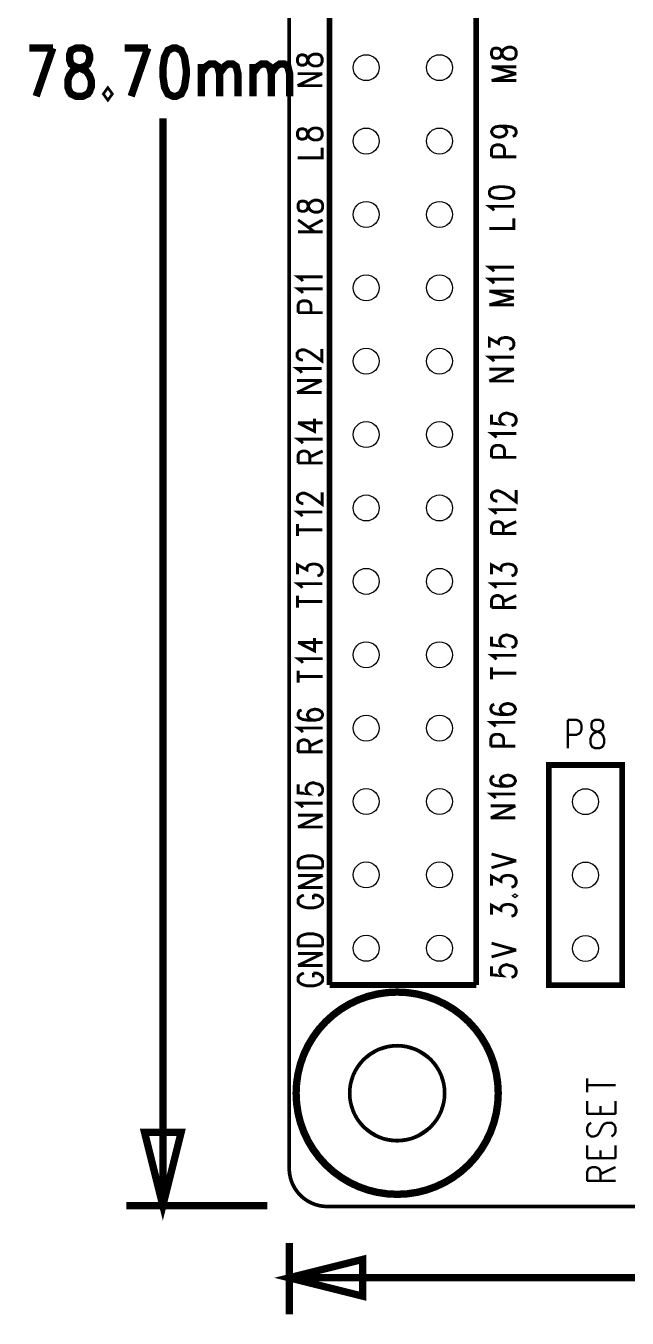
# Model space of a CAD drawing. Extents: x -1.75 to 2.93, y 0.9 to 4.15.
# Drawn here: x -1.745 to -0.925, y 0.896 to 2.657 of the extents above; entities that cross this region are included whole.
import ezdxf

# ---------------------------------------------------------------- set-up
doc = ezdxf.new("R2010")
doc.units = 0
doc.layers.get('0').update_dxf_attribs({"linetype": 'CONTINUOUS'})
for name, color, linetype in [('DRL001_DRL', 3, 'CONTINUOUS'), ('SMD001023_PHO', 2, 'CONTINUOUS'), ('SST001026_PHO', 4, 'CONTINUOUS')]:
    doc.layers.add(name, color=color, linetype=linetype)

# ---------------------------------------------------------------- blocks, each defined once
blk = doc.blocks.new('ROUND_11')
blk.add_circle((0, 0), 0.0177)
blk = doc.blocks.new('ROUND_12')
blk.add_circle((0, 0), 0.063)

msp = doc.modelspace()

# ---------------------------------------------------------------- linework, layer by layer
at = {"layer": 'SMD001023_PHO', "const_width": 0.005}
for points in [[(-1.38605, 1.09806), (-1.38605, 4.09719)], [(0.4717, 1.04806), (-1.33605, 1.04806)]]:
    msp.add_lwpolyline(points, dxfattribs=at)
msp.add_lwpolyline([(-1.38605, 1.09806, 0.3915503), (-1.33605, 1.04806)], format="xyb", dxfattribs=at)
at = {"layer": 'SST001026_PHO'}
for points, const_width in [([(-1.38605, 1.09806), (-1.38605, 4.09719)], 0.005), ([(-1.33106, 1.34989), (-1.33106, 3.84989)], 0.00787), ([(-1.13106, 3.84989), (-1.13106, 1.34989)], 0.00787), ([(-1.74017, 2.62655), (-1.70835, 2.62655)], 0.01), ([(-1.70835, 2.62655), (-1.73108, 2.56093)], 0.01), ([(-1.67653, 2.62655), (-1.68335, 2.62343), (-1.68562, 2.61718), (-1.68562, 2.61093), (-1.68335, 2.60468), (-1.6788, 2.60155), (-1.66971, 2.59843), (-1.66289, 2.5953), (-1.65835, 2.58905), (-1.65608, 2.5828), (-1.65608, 2.57343), (-1.65835, 2.56718), (-1.66062, 2.56405), (-1.66744, 2.56093), (-1.67653, 2.56093), (-1.68335, 2.56405), (-1.68562, 2.56718), (-1.68789, 2.57343), (-1.68789, 2.5828), (-1.68562, 2.58905), (-1.68108, 2.5953), (-1.67426, 2.59843), (-1.66517, 2.60155), (-1.66062, 2.60468), (-1.65835, 2.61093), (-1.65835, 2.61718), (-1.66062, 2.62343), (-1.66744, 2.62655), (-1.67653, 2.62655)], 0.01), ([(-1.61062, 2.62655), (-1.5788, 2.62655)], 0.01), ([(-1.5788, 2.62655), (-1.60153, 2.56093)], 0.01), ([(-1.54471, 2.62655), (-1.55153, 2.62343), (-1.55608, 2.61405), (-1.55835, 2.59843), (-1.55835, 2.58905), (-1.55608, 2.57343), (-1.55153, 2.56405), (-1.54471, 2.56093), (-1.54017, 2.56093), (-1.53335, 2.56405), (-1.5288, 2.57343), (-1.52653, 2.58905), (-1.52653, 2.59843), (-1.5288, 2.61405), (-1.53335, 2.62343), (-1.54017, 2.62655), (-1.54471, 2.62655)], 0.01), ([(-1.11012, 2.61719), (-1.10853, 2.6137), (-1.10533, 2.61253), (-1.10213, 2.61253), (-1.09893, 2.6137), (-1.09733, 2.61602), (-1.09573, 2.62068), (-1.09413, 2.62417), (-1.09093, 2.62649), (-1.08773, 2.62766), (-1.08293, 2.62766), (-1.07974, 2.62649), (-1.07814, 2.62533), (-1.07654, 2.62184), (-1.07654, 2.61719), (-1.07814, 2.6137), (-1.07974, 2.61253), (-1.08293, 2.61137), (-1.08773, 2.61137), (-1.09093, 2.61253), (-1.09413, 2.61486), (-1.09573, 2.61835), (-1.09733, 2.623), (-1.09893, 2.62533), (-1.10213, 2.62649), (-1.10533, 2.62649), (-1.10853, 2.62533), (-1.11012, 2.62184), (-1.11012, 2.61719)], 0.00394), ([(-1.50608, 2.60468), (-1.50608, 2.56093)], 0.01), ([(-1.50608, 2.59218), (-1.49926, 2.60155), (-1.49471, 2.60468), (-1.48789, 2.60468), (-1.48335, 2.60155), (-1.48108, 2.59218), (-1.48108, 2.56093)], 0.01), ([(-1.48108, 2.59218), (-1.47426, 2.60155), (-1.46971, 2.60468), (-1.46289, 2.60468), (-1.45835, 2.60155), (-1.45608, 2.59218), (-1.45608, 2.56093)], 0.01), ([(-1.43562, 2.60468), (-1.43562, 2.56093)], 0.01), ([(-1.43562, 2.59218), (-1.4288, 2.60155), (-1.42426, 2.60468), (-1.41744, 2.60468), (-1.41289, 2.60155), (-1.41062, 2.59218), (-1.41062, 2.56093)], 0.01), ([(-1.41062, 2.59218), (-1.4038, 2.60155), (-1.39926, 2.60468), (-1.39244, 2.60468), (-1.38789, 2.60155), (-1.38562, 2.59218), (-1.38562, 2.56093)], 0.01), ([(-1.37471, 2.6079), (-1.37311, 2.60442), (-1.36991, 2.60325), (-1.36671, 2.60325), (-1.36351, 2.60442), (-1.36191, 2.60674), (-1.36031, 2.61139), (-1.35871, 2.61488), (-1.35552, 2.61721), (-1.35232, 2.61837), (-1.34752, 2.61837), (-1.34432, 2.61721), (-1.34272, 2.61605), (-1.34112, 2.61256), (-1.34112, 2.6079), (-1.34272, 2.60442), (-1.34432, 2.60325), (-1.34752, 2.60209), (-1.35232, 2.60209), (-1.35552, 2.60325), (-1.35871, 2.60558), (-1.36031, 2.60907), (-1.36191, 2.61372), (-1.36351, 2.61605), (-1.36671, 2.61721), (-1.36991, 2.61721), (-1.37311, 2.61605), (-1.37471, 2.61256), (-1.37471, 2.6079)], 0.00394), ([(-1.37471, 2.57534), (-1.34112, 2.59162)], 0.00394), ([(-1.37471, 2.59162), (-1.34112, 2.59162)], 0.00394), ([(-1.11012, 2.6009), (-1.07654, 2.5916)], 0.00394), ([(-1.11012, 2.6009), (-1.07654, 2.6009)], 0.00394), ([(-1.11012, 2.58229), (-1.07654, 2.5916)], 0.00394), ([(-1.63335, 2.56718), (-1.63562, 2.56405), (-1.63335, 2.56093), (-1.63108, 2.56405), (-1.63335, 2.56718)], 0.01), ([(-1.37471, 2.57534), (-1.34112, 2.57534)], 0.00394), ([(-1.11012, 2.58229), (-1.07654, 2.58229)], 0.00394), ([(-1.55835, 1.04922), (-1.55835, 2.53093)], 0.01), ([(-1.37471, 2.50714), (-1.37311, 2.50365), (-1.36991, 2.50249), (-1.36671, 2.50249), (-1.36351, 2.50365), (-1.36191, 2.50598), (-1.36031, 2.51063), (-1.35871, 2.51412), (-1.35552, 2.51645), (-1.35232, 2.51761), (-1.34752, 2.51761), (-1.34432, 2.51645), (-1.34272, 2.51528), (-1.34112, 2.51179), (-1.34112, 2.50714), (-1.34272, 2.50365), (-1.34432, 2.50249), (-1.34752, 2.50132), (-1.35232, 2.50132), (-1.35552, 2.50249), (-1.35871, 2.50481), (-1.36031, 2.5083), (-1.36191, 2.51296), (-1.36351, 2.51528), (-1.36671, 2.51645), (-1.36991, 2.51645), (-1.37311, 2.51528), (-1.37471, 2.51179), (-1.37471, 2.50714)], 0.00394), ([(-1.09893, 2.52023), (-1.09413, 2.51907), (-1.09093, 2.51674), (-1.08933, 2.51325), (-1.08933, 2.51209), (-1.09093, 2.5086), (-1.09413, 2.50627), (-1.09893, 2.50511), (-1.10053, 2.50511), (-1.10533, 2.50627), (-1.10853, 2.5086), (-1.11012, 2.51209), (-1.11012, 2.51325), (-1.10853, 2.51674), (-1.10533, 2.51907), (-1.09893, 2.52023), (-1.09093, 2.52023), (-1.08293, 2.51907), (-1.07814, 2.51674), (-1.07654, 2.51325), (-1.07654, 2.51092), (-1.07814, 2.50743), (-1.08134, 2.50627)], 0.00394), ([(-1.37471, 2.4769), (-1.34112, 2.4769), (-1.34112, 2.49086)], 0.00394), ([(-1.11012, 2.47835), (-1.11012, 2.48882), (-1.10853, 2.49231), (-1.10693, 2.49348), (-1.10373, 2.49464), (-1.09893, 2.49464), (-1.09573, 2.49348), (-1.09413, 2.49231), (-1.09253, 2.48882), (-1.09253, 2.47835)], 0.00394), ([(-1.11012, 2.47835), (-1.07654, 2.47835)], 0.00394), ([(-1.11327, 2.42841), (-1.11168, 2.42492), (-1.10688, 2.42259), (-1.09888, 2.42143), (-1.09408, 2.42143), (-1.08608, 2.42259), (-1.08129, 2.42492), (-1.07969, 2.42841), (-1.07969, 2.43073), (-1.08129, 2.43422), (-1.08608, 2.43655), (-1.09408, 2.43771), (-1.09888, 2.43771), (-1.10688, 2.43655), (-1.11168, 2.43422), (-1.11327, 2.43073), (-1.11327, 2.42841)], 0.00394), ([(-1.37399, 2.40873), (-1.37239, 2.40524), (-1.36919, 2.40408), (-1.36599, 2.40408), (-1.36279, 2.40524), (-1.36119, 2.40757), (-1.35959, 2.41222), (-1.35799, 2.41571), (-1.35479, 2.41804), (-1.35159, 2.4192), (-1.3468, 2.4192), (-1.3436, 2.41804), (-1.342, 2.41687), (-1.3404, 2.41338), (-1.3404, 2.40873), (-1.342, 2.40524), (-1.3436, 2.40408), (-1.3468, 2.40292), (-1.35159, 2.40292), (-1.35479, 2.40408), (-1.35799, 2.40641), (-1.35959, 2.40989), (-1.36119, 2.41455), (-1.36279, 2.41687), (-1.36599, 2.41804), (-1.36919, 2.41804), (-1.37239, 2.41687), (-1.37399, 2.41338), (-1.37399, 2.40873)], 0.00394), ([(-1.10688, 2.40514), (-1.10848, 2.40747), (-1.11327, 2.41096), (-1.07969, 2.41096)], 0.00394), ([(-1.11327, 2.38072), (-1.07969, 2.38072), (-1.07969, 2.39467)], 0.00394), ([(-1.37399, 2.39245), (-1.35159, 2.37616)], 0.00394), ([(-1.37399, 2.37616), (-1.3404, 2.37616)], 0.00394), ([(-1.35959, 2.38198), (-1.3404, 2.39245)], 0.00394), ([(-1.10688, 2.32214), (-1.10848, 2.32447), (-1.11327, 2.32796), (-1.07969, 2.32796)], 0.00394), ([(-1.36759, 2.30896), (-1.36919, 2.31129), (-1.37399, 2.31478), (-1.3404, 2.31478)], 0.00394), ([(-1.10688, 2.30586), (-1.10848, 2.30819), (-1.11327, 2.31168), (-1.07969, 2.31168)], 0.00394), ([(-1.36759, 2.29268), (-1.36919, 2.29501), (-1.37399, 2.2985), (-1.3404, 2.2985)], 0.00394), ([(-1.11327, 2.29539), (-1.07969, 2.28608)], 0.00394), ([(-1.11327, 2.29539), (-1.07969, 2.29539)], 0.00394), ([(-1.37399, 2.26593), (-1.37399, 2.27639), (-1.37239, 2.27988), (-1.37079, 2.28105), (-1.36759, 2.28221), (-1.36279, 2.28221), (-1.35959, 2.28105), (-1.35799, 2.27988), (-1.35639, 2.27639), (-1.35639, 2.26593)], 0.00394), ([(-1.11327, 2.27678), (-1.07969, 2.28608)], 0.00394), ([(-1.11327, 2.27678), (-1.07969, 2.27678)], 0.00394), ([(-1.37399, 2.26593), (-1.3404, 2.26593)], 0.00394), ([(-1.11327, 2.21821), (-1.11327, 2.231), (-1.10048, 2.22402), (-1.10048, 2.22751), (-1.09888, 2.22984), (-1.09728, 2.231), (-1.09248, 2.23217), (-1.08928, 2.23217), (-1.08449, 2.231), (-1.08129, 2.22868), (-1.07969, 2.22519), (-1.07969, 2.2217), (-1.08129, 2.21821), (-1.08289, 2.21704), (-1.08608, 2.21588)], 0.00394), ([(-1.36731, 2.20145), (-1.36891, 2.20145), (-1.37211, 2.20262), (-1.37371, 2.20378), (-1.37531, 2.20611), (-1.37531, 2.21076), (-1.37371, 2.21309), (-1.37211, 2.21425), (-1.36891, 2.21541), (-1.36572, 2.21541), (-1.36252, 2.21425), (-1.35772, 2.21192), (-1.34172, 2.20029), (-1.34172, 2.21657)], 0.00394), ([(-1.10688, 2.1996), (-1.10848, 2.20192), (-1.11327, 2.20541), (-1.07969, 2.20541)], 0.00394), ([(-1.36891, 2.184), (-1.37051, 2.18633), (-1.37531, 2.18982), (-1.34172, 2.18982)], 0.00394), ([(-1.11327, 2.17284), (-1.07969, 2.18913)], 0.00394), ([(-1.11327, 2.18913), (-1.07969, 2.18913)], 0.00394), ([(-1.37531, 2.15725), (-1.34172, 2.17354)], 0.00394), ([(-1.37531, 2.17354), (-1.34172, 2.17354)], 0.00394), ([(-1.11327, 2.17284), (-1.07969, 2.17284)], 0.00394), ([(-1.37531, 2.15725), (-1.34172, 2.15725)], 0.00394), ([(-1.11012, 2.12707), (-1.11012, 2.11543), (-1.09573, 2.11427), (-1.09733, 2.11543), (-1.09893, 2.11892), (-1.09893, 2.12241), (-1.09733, 2.1259), (-1.09413, 2.12823), (-1.08933, 2.12939), (-1.08613, 2.12823), (-1.08134, 2.12707), (-1.07814, 2.12474), (-1.07654, 2.12125), (-1.07654, 2.11776), (-1.07814, 2.11427), (-1.07974, 2.11311), (-1.08293, 2.11194)], 0.00394), ([(-1.37399, 2.11587), (-1.35159, 2.10424), (-1.35159, 2.12169)], 0.00394), ([(-1.37399, 2.11587), (-1.3404, 2.11587)], 0.00394), ([(-1.36759, 2.08796), (-1.36919, 2.09028), (-1.37399, 2.09377), (-1.3404, 2.09377)], 0.00394), ([(-1.10373, 2.09566), (-1.10533, 2.09799), (-1.11012, 2.10147), (-1.07654, 2.10147)], 0.00394), ([(-1.37399, 2.0612), (-1.37399, 2.07167), (-1.37239, 2.07516), (-1.37079, 2.07632), (-1.36759, 2.07749), (-1.36439, 2.07749), (-1.36119, 2.07632), (-1.35959, 2.07516), (-1.35799, 2.07167), (-1.35799, 2.0612)], 0.00394), ([(-1.35799, 2.06934), (-1.3404, 2.07749)], 0.00394), ([(-1.11012, 2.0689), (-1.11012, 2.07937), (-1.10853, 2.08286), (-1.10693, 2.08403), (-1.10373, 2.08519), (-1.09893, 2.08519), (-1.09573, 2.08403), (-1.09413, 2.08286), (-1.09253, 2.07937), (-1.09253, 2.0689)], 0.00394), ([(-1.37399, 2.0612), (-1.3404, 2.0612)], 0.00394), ([(-1.11012, 2.0689), (-1.07654, 2.0689)], 0.00394), ([(-1.09733, 2.02197), (-1.09253, 2.01964), (-1.07654, 2.00801), (-1.07654, 2.02429)], 0.00394), ([(-1.36669, 2.00602), (-1.36829, 2.00602), (-1.37149, 2.00718), (-1.37309, 2.00835), (-1.37469, 2.01067), (-1.37469, 2.01533), (-1.37309, 2.01765), (-1.37149, 2.01882), (-1.36829, 2.01998), (-1.3651, 2.01998), (-1.3619, 2.01882), (-1.3571, 2.01649), (-1.3411, 2.00486), (-1.3411, 2.02114)], 0.00394), ([(-1.10213, 2.00917), (-1.10373, 2.00917), (-1.10693, 2.01033), (-1.10853, 2.0115), (-1.11012, 2.01382), (-1.11012, 2.01848), (-1.10853, 2.0208), (-1.10693, 2.02197)], 0.00394), ([(-1.10693, 2.02197), (-1.10373, 2.02313), (-1.10053, 2.02313), (-1.09733, 2.02197)], 0.00394), ([(-1.36829, 1.98857), (-1.36989, 1.9909), (-1.37469, 1.99439), (-1.3411, 1.99439)], 0.00394), ([(-1.10373, 1.99172), (-1.10533, 1.99405), (-1.11012, 1.99754), (-1.07654, 1.99754)], 0.00394), ([(-1.37469, 1.96182), (-1.37469, 1.9781)], 0.00394), ([(-1.11012, 1.96497), (-1.11012, 1.97544), (-1.10853, 1.97893), (-1.10693, 1.98009), (-1.10373, 1.98125), (-1.10053, 1.98125), (-1.09733, 1.98009), (-1.09573, 1.97893), (-1.09413, 1.97544), (-1.09413, 1.96497)], 0.00394), ([(-1.09413, 1.97311), (-1.07654, 1.98125)], 0.00394), ([(-1.37469, 1.96996), (-1.3411, 1.96996)], 0.00394), ([(-1.11012, 1.96497), (-1.07654, 1.96497)], 0.00394), ([(-1.37469, 1.90955), (-1.37469, 1.92234), (-1.3619, 1.91536), (-1.3619, 1.91885), (-1.3603, 1.92118), (-1.3587, 1.92234), (-1.3539, 1.9235), (-1.3507, 1.9235), (-1.3459, 1.92234), (-1.3427, 1.92001), (-1.3411, 1.91652), (-1.3411, 1.91304), (-1.3427, 1.90955), (-1.3443, 1.90838), (-1.3475, 1.90722)], 0.00394), ([(-1.11012, 1.90955), (-1.11012, 1.92234), (-1.09733, 1.91536), (-1.09733, 1.91885), (-1.09573, 1.92118), (-1.09413, 1.92234), (-1.08933, 1.9235), (-1.08613, 1.9235), (-1.08134, 1.92234), (-1.07814, 1.92001), (-1.07654, 1.91652), (-1.07654, 1.91304), (-1.07814, 1.90955), (-1.07974, 1.90838), (-1.08293, 1.90722)], 0.00394), ([(-1.36829, 1.89093), (-1.36989, 1.89326), (-1.37469, 1.89675), (-1.3411, 1.89675)], 0.00394), ([(-1.10373, 1.89093), (-1.10533, 1.89326), (-1.11012, 1.89675), (-1.07654, 1.89675)], 0.00394), ([(-1.37469, 1.86418), (-1.37469, 1.88047)], 0.00394), ([(-1.37469, 1.87232), (-1.3411, 1.87232)], 0.00394), ([(-1.11012, 1.86418), (-1.11012, 1.87465), (-1.10853, 1.87814), (-1.10693, 1.8793), (-1.10373, 1.88047), (-1.10053, 1.88047), (-1.09733, 1.8793), (-1.09573, 1.87814), (-1.09413, 1.87465), (-1.09413, 1.86418)], 0.00394), ([(-1.09413, 1.87232), (-1.07654, 1.88047)], 0.00394), ([(-1.11012, 1.86418), (-1.07654, 1.86418)], 0.00394), ([(-1.37399, 1.81666), (-1.35159, 1.80503), (-1.35159, 1.82248)], 0.00394), ([(-1.37399, 1.81666), (-1.3404, 1.81666)], 0.00394), ([(-1.11012, 1.8247), (-1.11012, 1.81307), (-1.09573, 1.81191), (-1.09733, 1.81307), (-1.09893, 1.81656), (-1.09893, 1.82005), (-1.09733, 1.82354), (-1.09413, 1.82587), (-1.08933, 1.82703), (-1.08613, 1.82587), (-1.08134, 1.8247), (-1.07814, 1.82238), (-1.07654, 1.81889), (-1.07654, 1.8154), (-1.07814, 1.81191), (-1.07974, 1.81074), (-1.08293, 1.80958)], 0.00394), ([(-1.36759, 1.78874), (-1.36919, 1.79107), (-1.37399, 1.79456), (-1.3404, 1.79456)], 0.00394), ([(-1.10373, 1.7933), (-1.10533, 1.79562), (-1.11012, 1.79911), (-1.07654, 1.79911)], 0.00394), ([(-1.37399, 1.76199), (-1.37399, 1.77827)], 0.00394), ([(-1.11012, 1.76654), (-1.11012, 1.78283)], 0.00394), ([(-1.37399, 1.77013), (-1.3404, 1.77013)], 0.00394), ([(-1.11012, 1.77469), (-1.07654, 1.77469)], 0.00394), ([(-1.36919, 1.7245), (-1.37239, 1.72333), (-1.37399, 1.71984), (-1.37399, 1.71752), (-1.37239, 1.71403), (-1.36759, 1.7117), (-1.35959, 1.71054), (-1.35159, 1.71054), (-1.3452, 1.7117), (-1.342, 1.71403), (-1.3404, 1.71752), (-1.3404, 1.71868), (-1.342, 1.72217), (-1.3452, 1.7245), (-1.35, 1.72566), (-1.35159, 1.72566), (-1.35639, 1.7245), (-1.35959, 1.72217), (-1.36119, 1.71868), (-1.36119, 1.71752), (-1.35959, 1.71403), (-1.35639, 1.7117), (-1.35159, 1.71054)], 0.00394), ([(-1.10639, 1.7322), (-1.10959, 1.73104), (-1.11119, 1.72755), (-1.11119, 1.72522), (-1.10959, 1.72173), (-1.10479, 1.71941), (-1.09679, 1.71824), (-1.0888, 1.71824), (-1.0824, 1.71941), (-1.0792, 1.72173), (-1.0776, 1.72522), (-1.0776, 1.72639), (-1.0792, 1.72987), (-1.0824, 1.7322), (-1.0872, 1.73336), (-1.0888, 1.73336), (-1.09359, 1.7322), (-1.09679, 1.72987), (-1.09839, 1.72639), (-1.09839, 1.72522), (-1.09679, 1.72173), (-1.09359, 1.71941), (-1.0888, 1.71824)], 0.00394), ([(-1.10479, 1.70196), (-1.10639, 1.70428), (-1.11119, 1.70777), (-1.0776, 1.70777)], 0.00394), ([(-1.00629, 1.71114), (-1.00629, 1.67238)], 0.00315), ([(-1.00629, 1.71114), (-0.9942, 1.71114), (-0.99018, 1.7093), (-0.98884, 1.70745), (-0.98749, 1.70376), (-0.98749, 1.69822), (-0.98884, 1.69453), (-0.99018, 1.69268), (-0.9942, 1.69084), (-1.00629, 1.69084)], 0.00315), ([(-0.9687, 1.71114), (-0.97273, 1.7093), (-0.97407, 1.7056), (-0.97407, 1.70191), (-0.97273, 1.69822), (-0.97004, 1.69638), (-0.96467, 1.69453), (-0.96065, 1.69268), (-0.95796, 1.68899), (-0.95662, 1.6853), (-0.95662, 1.67977), (-0.95796, 1.67607), (-0.95931, 1.67423), (-0.96333, 1.67238), (-0.9687, 1.67238), (-0.97273, 1.67423), (-0.97407, 1.67607), (-0.97541, 1.67977), (-0.97541, 1.6853), (-0.97407, 1.68899), (-0.97139, 1.69268), (-0.96736, 1.69453), (-0.96199, 1.69638), (-0.95931, 1.69822), (-0.95796, 1.70191), (-0.95796, 1.7056), (-0.95931, 1.7093), (-0.96333, 1.71114), (-0.9687, 1.71114)], 0.00315), ([(-1.36759, 1.69425), (-1.36919, 1.69658), (-1.37399, 1.70007), (-1.3404, 1.70007)], 0.00394), ([(-1.11119, 1.6752), (-1.11119, 1.68567), (-1.10959, 1.68916), (-1.10799, 1.69033), (-1.10479, 1.69149), (-1.09999, 1.69149), (-1.09679, 1.69033), (-1.09519, 1.68916), (-1.09359, 1.68567), (-1.09359, 1.6752)], 0.00394), ([(-1.37399, 1.6675), (-1.37399, 1.67797), (-1.37239, 1.68146), (-1.37079, 1.68262), (-1.36759, 1.68379), (-1.36439, 1.68379), (-1.36119, 1.68262), (-1.35959, 1.68146), (-1.35799, 1.67797), (-1.35799, 1.6675)], 0.00394), ([(-1.35799, 1.67564), (-1.3404, 1.68379)], 0.00394), ([(-1.11119, 1.6752), (-1.0776, 1.6752)], 0.00394), ([(-1.37399, 1.6675), (-1.3404, 1.6675)], 0.00394), ([(-1.03205, 1.34961), (-1.03205, 1.64961), (-0.93205, 1.64961), (-0.93205, 1.34961), (-1.03205, 1.34961)], 0.00787), ([(-1.37399, 1.6233), (-1.37399, 1.61167), (-1.35959, 1.6105), (-1.36119, 1.61167), (-1.36279, 1.61516), (-1.36279, 1.61865), (-1.36119, 1.62214), (-1.35799, 1.62446), (-1.35319, 1.62563), (-1.35, 1.62446), (-1.3452, 1.6233), (-1.342, 1.62097), (-1.3404, 1.61748), (-1.3404, 1.61399), (-1.342, 1.6105), (-1.3436, 1.60934), (-1.3468, 1.60818)], 0.00394), ([(-1.1064, 1.63456), (-1.1096, 1.6334), (-1.1112, 1.62991), (-1.1112, 1.62758), (-1.1096, 1.62409), (-1.1048, 1.62177), (-1.09681, 1.6206), (-1.08881, 1.6206), (-1.08241, 1.62177), (-1.07921, 1.62409), (-1.07761, 1.62758), (-1.07761, 1.62875), (-1.07921, 1.63224), (-1.08241, 1.63456), (-1.08721, 1.63573), (-1.08881, 1.63573), (-1.09361, 1.63456), (-1.09681, 1.63224), (-1.09841, 1.62875), (-1.09841, 1.62758), (-1.09681, 1.62409), (-1.09361, 1.62177), (-1.08881, 1.6206)], 0.00394), ([(-1.1048, 1.60432), (-1.1064, 1.60665), (-1.1112, 1.61014), (-1.07761, 1.61014)], 0.00394), ([(-1.36759, 1.59189), (-1.36919, 1.59422), (-1.37399, 1.59771), (-1.3404, 1.59771)], 0.00394), ([(-1.1112, 1.57757), (-1.07761, 1.59385)], 0.00394), ([(-1.1112, 1.59385), (-1.07761, 1.59385)], 0.00394), ([(-1.37399, 1.56514), (-1.3404, 1.58142)], 0.00394), ([(-1.37399, 1.58142), (-1.3404, 1.58142)], 0.00394), ([(-1.1112, 1.57757), (-1.07761, 1.57757)], 0.00394), ([(-1.37399, 1.56514), (-1.3404, 1.56514)], 0.00394), ([(-1.37399, 1.50957), (-1.37399, 1.51772), (-1.37239, 1.5212), (-1.36919, 1.52353), (-1.36599, 1.52469), (-1.36119, 1.52586), (-1.35319, 1.52586), (-1.3484, 1.52469), (-1.3452, 1.52353), (-1.342, 1.5212), (-1.3404, 1.51772), (-1.3404, 1.50957)], 0.00394), ([(-1.11019, 1.52837), (-1.0766, 1.51907)], 0.00394), ([(-1.11019, 1.50976), (-1.0766, 1.51907)], 0.00394), ([(-1.37399, 1.50957), (-1.3404, 1.50957)], 0.00394), ([(-1.37399, 1.48282), (-1.3404, 1.4991)], 0.00394), ([(-1.37399, 1.4991), (-1.3404, 1.4991)], 0.00394), ([(-1.11019, 1.48533), (-1.11019, 1.49813), (-1.0974, 1.49115), (-1.0974, 1.49464), (-1.0958, 1.49697), (-1.0942, 1.49813), (-1.0894, 1.49929), (-1.0862, 1.49929), (-1.0814, 1.49813), (-1.0782, 1.4958), (-1.0766, 1.49231), (-1.0766, 1.48882), (-1.0782, 1.48533), (-1.0798, 1.48417), (-1.083, 1.48301)], 0.00394), ([(-1.37399, 1.48282), (-1.3404, 1.48282)], 0.00394), ([(-1.36599, 1.47235), (-1.36919, 1.47119), (-1.37239, 1.46886), (-1.37399, 1.46653), (-1.37399, 1.46188), (-1.37239, 1.45955), (-1.36919, 1.45723), (-1.36599, 1.45607), (-1.36119, 1.4549), (-1.35319, 1.4549), (-1.3484, 1.45607), (-1.3452, 1.45723), (-1.342, 1.45955), (-1.3404, 1.46188), (-1.3404, 1.46653), (-1.342, 1.46886), (-1.3452, 1.47119), (-1.3484, 1.47235), (-1.35319, 1.47235)], 0.00394), ([(-1.35319, 1.46653), (-1.35319, 1.47235)], 0.00394), ([(-1.11019, 1.44579), (-1.11019, 1.45858), (-1.0974, 1.4516), (-1.0974, 1.45509), (-1.0958, 1.45742), (-1.0942, 1.45858), (-1.0894, 1.45974), (-1.0862, 1.45974), (-1.0814, 1.45858), (-1.0782, 1.45625), (-1.0766, 1.45276), (-1.0766, 1.44927), (-1.0782, 1.44579), (-1.0798, 1.44462), (-1.083, 1.44346)], 0.00394), ([(-1.0798, 1.47138), (-1.0782, 1.47021), (-1.0766, 1.47138), (-1.0782, 1.47254), (-1.0798, 1.47138)], 0.00394), ([(-1.37399, 1.40327), (-1.37399, 1.41142), (-1.37239, 1.41491), (-1.36919, 1.41723), (-1.36599, 1.4184), (-1.36119, 1.41956), (-1.35319, 1.41956), (-1.3484, 1.4184), (-1.3452, 1.41723), (-1.342, 1.41491), (-1.3404, 1.41142), (-1.3404, 1.40327)], 0.00394), ([(-1.37399, 1.40327), (-1.3404, 1.40327)], 0.00394), ([(-1.37399, 1.37652), (-1.3404, 1.3928)], 0.00394), ([(-1.37399, 1.3928), (-1.3404, 1.3928)], 0.00394), ([(-1.11012, 1.40677), (-1.07654, 1.39747)], 0.00394), ([(-1.11012, 1.38816), (-1.07654, 1.39747)], 0.00394), ([(-1.37399, 1.37652), (-1.3404, 1.37652)], 0.00394), ([(-1.11012, 1.37537), (-1.11012, 1.36373), (-1.09573, 1.36257), (-1.09733, 1.36373), (-1.09893, 1.36722), (-1.09893, 1.37071), (-1.09733, 1.3742), (-1.09413, 1.37653), (-1.08933, 1.37769), (-1.08613, 1.37653), (-1.08134, 1.37537), (-1.07814, 1.37304), (-1.07654, 1.36955), (-1.07654, 1.36606), (-1.07814, 1.36257), (-1.07974, 1.36141), (-1.08293, 1.36024)], 0.00394), ([(-1.36599, 1.36605), (-1.36919, 1.36489), (-1.37239, 1.36256), (-1.37399, 1.36023), (-1.37399, 1.35558), (-1.37239, 1.35326), (-1.36919, 1.35093), (-1.36599, 1.34977), (-1.36119, 1.3486), (-1.35319, 1.3486), (-1.3484, 1.34977), (-1.3452, 1.35093), (-1.342, 1.35326), (-1.3404, 1.35558), (-1.3404, 1.36023), (-1.342, 1.36256), (-1.3452, 1.36489), (-1.3484, 1.36605), (-1.35319, 1.36605)], 0.00394), ([(-1.35319, 1.36023), (-1.35319, 1.36605)], 0.00394), ([(-1.13106, 1.34989), (-1.33106, 1.34989)], 0.00787), ([(-0.97989, 1.20379), (-0.97989, 1.22258)], 0.00315), ([(-0.97989, 1.21319), (-0.94113, 1.21319)], 0.00315), ([(-0.97989, 1.17426), (-0.97989, 1.19171)], 0.00315), ([(-0.96143, 1.17426), (-0.96143, 1.185)], 0.00315), ([(-0.94113, 1.17426), (-0.94113, 1.19171)], 0.00315), ([(-0.97989, 1.17426), (-0.94113, 1.17426)], 0.00315), ([(-0.97435, 1.16218), (-0.97804, 1.15949), (-0.97989, 1.15547), (-0.97989, 1.1501), (-0.97804, 1.14607), (-0.97435, 1.14339), (-0.97066, 1.14339), (-0.96697, 1.14473), (-0.96512, 1.14607), (-0.96328, 1.14876), (-0.95959, 1.15681), (-0.95774, 1.15949), (-0.9559, 1.16084), (-0.9522, 1.16218), (-0.94667, 1.16218), (-0.94298, 1.15949), (-0.94113, 1.15547), (-0.94113, 1.1501), (-0.94298, 1.14607), (-0.94667, 1.14339)], 0.00315), ([(-1.55835, 1.04922), (-1.58335, 1.14922), (-1.53335, 1.14922), (-1.55835, 1.04922)], 0.01), ([(-0.97989, 1.11386), (-0.97989, 1.13131)], 0.00315), ([(-0.94113, 1.11386), (-0.94113, 1.13131)], 0.00315), ([(-0.97989, 1.11386), (-0.94113, 1.11386)], 0.00315), ([(-0.96143, 1.11386), (-0.96143, 1.1246)], 0.00315), ([(-0.97989, 1.08298), (-0.97989, 1.09507), (-0.97804, 1.09909), (-0.9762, 1.10043), (-0.97251, 1.10178), (-0.96882, 1.10178), (-0.96512, 1.10043), (-0.96328, 1.09909), (-0.96143, 1.09507), (-0.96143, 1.08298)], 0.00315), ([(-0.96143, 1.09238), (-0.94113, 1.10178)], 0.00315), ([(-0.97989, 1.08298), (-0.94113, 1.08298)], 0.00315), ([(-1.41604, 1.04922), (-1.60835, 1.04922)], 0.01), ([(-1.38605, 1.04806), (-1.38602, 1.04806)], 0.001), ([(-1.36604, 1.04922), (-1.36601, 1.04922)], 0.001), ([(0.4717, 1.04806), (-1.33605, 1.04806)], 0.005), ([(-1.38605, 0.99806), (-1.38605, 0.90087)], 0.01), ([(-1.38605, 0.95087), (-1.28605, 0.97587), (-1.28605, 0.92587), (-1.38605, 0.95087)], 0.01), ([(-1.38605, 0.95087), (-0.64745, 0.95087)], 0.01)]:
    msp.add_lwpolyline(points, dxfattribs=dict(at, const_width=const_width))
for points, const_width in [([(-1.37666, 1.2024, 1), (-1.10106, 1.2024, 1)], 0.01), ([(-1.30364, 1.2024, 1), (-1.17408, 1.2024, 1)], 0.005)]:
    msp.add_lwpolyline(points, format="xyb", close=True, dxfattribs=dict(at, const_width=const_width))
at = {"layer": 'SST001026_PHO', "const_width": 0.005}
msp.add_lwpolyline([(-1.38605, 1.09806, 0.3915503), (-1.33605, 1.04806)], format="xyb", dxfattribs=at)

# ---------------------------------------------------------------- block references
at = {"layer": 'DRL001_DRL'}
for name, p in [('ROUND_11', (-1.2811, 2.59986)), ('ROUND_11', (-1.1811, 2.59986)), ('ROUND_11', (-1.2811, 2.49986)), ('ROUND_11', (-1.1811, 2.49986)), ('ROUND_11', (-1.2811, 2.39986)), ('ROUND_11', (-1.1811, 2.39986)), ('ROUND_11', (-1.2811, 2.29986)), ('ROUND_11', (-1.1811, 2.29986)), ('ROUND_11', (-1.2811, 2.19986)), ('ROUND_11', (-1.1811, 2.19986)), ('ROUND_11', (-1.2811, 2.09986)), ('ROUND_11', (-1.1811, 2.09986)), ('ROUND_11', (-1.2811, 1.99986)), ('ROUND_11', (-1.1811, 1.99986)), ('ROUND_11', (-1.2811, 1.89986)), ('ROUND_11', (-1.1811, 1.89986)), ('ROUND_11', (-1.2811, 1.79986)), ('ROUND_11', (-1.1811, 1.79986)), ('ROUND_11', (-1.2811, 1.69986)), ('ROUND_11', (-1.1811, 1.69986)), ('ROUND_11', (-1.2811, 1.59986)), ('ROUND_11', (-1.1811, 1.59986)), ('ROUND_11', (-0.982, 1.59966)), ('ROUND_11', (-1.2811, 1.49986)), ('ROUND_11', (-1.1811, 1.49986)), ('ROUND_11', (-0.982, 1.49966)), ('ROUND_11', (-1.2811, 1.39986)), ('ROUND_11', (-1.1811, 1.39986)), ('ROUND_11', (-0.982, 1.39966)), ('ROUND_12', (-1.2389, 1.20236))]:
    msp.add_blockref(name, p, dxfattribs=at)

doc.saveas('drawing.dxf')
